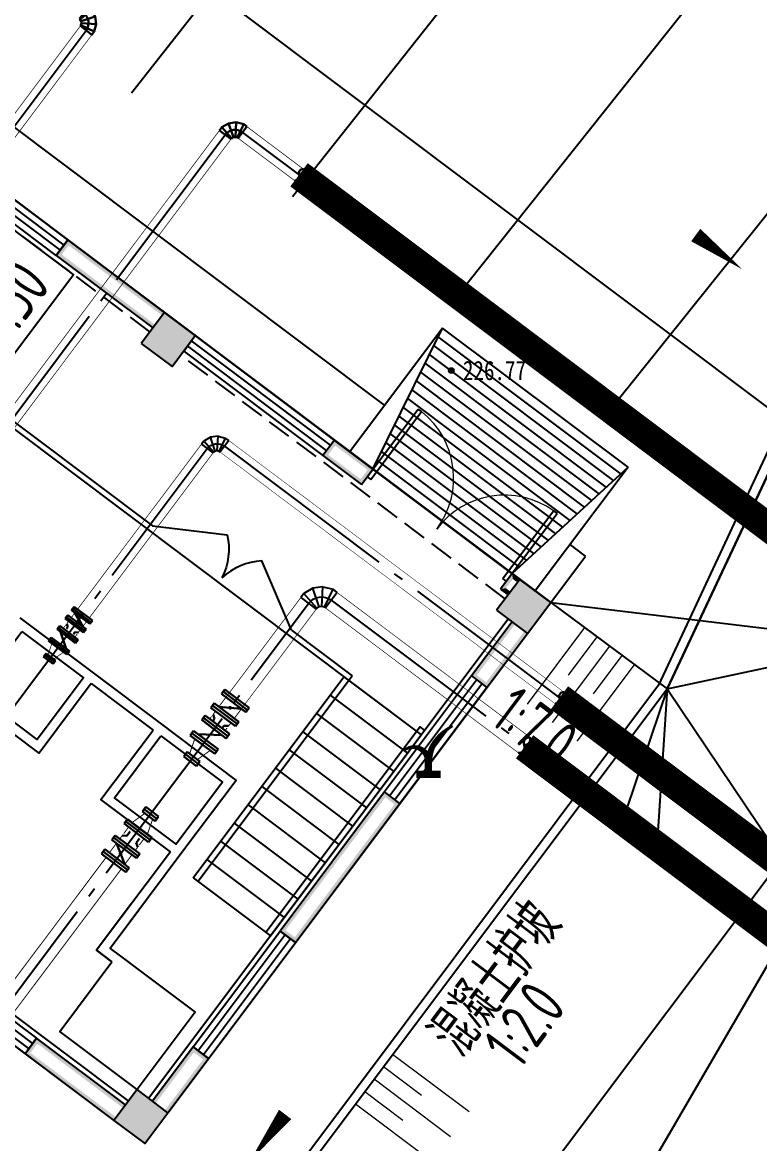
# Model space of a CAD drawing. Header units: millimetres. Extents: x -725 to 2274960, y -506 to 2980382.
# Drawn here: x 560466.79 to 560474.42, y 2885568.65 to 2885580.25 of the extents above; entities that cross this region are included whole.
import ezdxf
from ezdxf.enums import TextEntityAlignment as Align

# ---------------------------------------------------------------- set-up
doc = ezdxf.new("R2010")
doc.units = ezdxf.units.MM
doc.header["$LTSCALE"] = 1000
for name, pattern in [('DASH', [0.35, 0.25, -0.1]), ('DOTE', [2.42, 2, -0.2, 0.02, -0.2]), ('X4', [1.6, 0, -1.6])]:
    doc.linetypes.add(name, pattern=pattern)
for name, color, linetype in [('assist', 8, 'Continuous'), ('COLUMN', 4, 'Continuous'), ('DIM_LEAD', 3, 'Continuous'), ('DMTZ', 8, 'Continuous'), ('DOTE', 1, 'DOTE'), ('E_OTHER', 7, 'Continuous'), ('GCD', 8, 'Continuous'), ('GROUND', 2, 'Continuous'), ('PUB_DIM', 3, 'Continuous'), ('PUB_HATCH', 8, 'Continuous'), ('PUB_WALL', 9, 'Continuous'), ('STAIR', 2, 'Continuous'), ('TWT_DIM', 3, 'Continuous'), ('WALL', 4, 'Continuous'), ('WINDOW', 3, 'Continuous'), ('YHG_文字', 7, 'Continuous'), ('YHG_粗线', 6, 'Continuous'), ('YHJ_剖面_梁板', 4, 'Continuous'), ('ZBTZ', 8, 'Continuous'), ('附属构件', 6, 'Continuous')]:
    doc.layers.add(name, color=color, linetype=linetype)
doc.layers.add('文字', color=4, linetype='Continuous', lineweight=0)
doc.layers.add('管', color=1, linetype='Continuous', lineweight=30)
doc.styles.add('_TCH_DIM_T3', font='SIMPLEX', dxfattribs={"width": 0.705882, "bigfont": 'GBCBIG'})
doc.styles.add('TSSD_Rein', font='tssdeng.shx', dxfattribs={"width": 0.7, "bigfont": 'hztxt.shx'})
doc.styles.add('等线体', font='simhei.ttf')
doc.dimstyles.new('_TWT_ARCH_M_M&&0', dxfattribs={"dimtxt": 0.595, "dimasz": 0.2, "dimexe": 0.5, "dimexo": 0.6, "dimgap": 0.2525, "dimtad": 1, "dimdec": 0, "dimlfac": 1000, "dimzin": 0, "dimdsep": 46, "dimtxsty": '_TCH_DIM_T3', "dimblk": 'ARCHTICK', "dimcen": 0.09, "dimclrt": 7, "dimazin": 2, "dimtfac": 1, "dimtdec": 0, "dimtix": 1, "dimtmove": 2, "dimatfit": 3, "dimfxl": 75, "dimtolj": 1, "dimtzin": 0, "dimarcsym": 0})

# ---------------------------------------------------------------- blocks, each defined once
blk = doc.blocks.new('gc123')
at = {"flags": 128}
for points in [[(1, 2, 0.1, 0.3, 0.253002), (0, 0.555, 0.15, 0.15, 0)], [(0, 0.555, 0.3, 0.1, 0.588194), (-1, 1, 0.05, 0.1, 0)]]:
    blk.add_lwpolyline(points, format="xyseb", dxfattribs=at)
at = {"linetype": 'Continuous', "const_width": 0.3, "flags": 128}
blk.add_lwpolyline([(0, 0.555), (0, 0)], dxfattribs=at)
at = {"linetype": 'Continuous', "const_width": 0.3}
blk.add_lwpolyline([(-0.5, 0), (0.5, 0)], dxfattribs=at)
blk = doc.blocks.new('gc200')
h = blk.add_hatch(color=256)
edge = h.paths.add_edge_path()
edge.add_arc((0, 0), 0.25, 0, 360)
blk.add_circle((0, 0), 0.25)
blk = doc.blocks.new('WT')
at = {"layer": '管', "color": 8, "lineweight": -2}
for p, q in [((-300, -81), (-300, 0)), ((-300, 0), (0, 0)), ((0, -21), (-300, -81)), ((-238, -229), (-300, -81)), ((16, -59), (-238, -229)), ((45, -89), (-125, -343)), ((0, -21), (0, 0)), ((16, -59), (0, -21)), ((45, -89), (16, -59)), ((84, -105), (24, -405)), ((84, -105), (45, -89)), ((84, -105), (105, -105)), ((105, -405), (105, -105)), ((-125, -343), (-238, -229)), ((-125, -343), (24, -405)), ((105, -405), (24, -405))]:
    blk.add_line(p, q, dxfattribs=at)
blk.add_arc((105, 0), 255, 180, 270, dxfattribs=at)
blk = doc.blocks.new('_FZH')
blk.add_lwpolyline([(-0.5, -0.5), (0.5, -0.5), (0.5, 0.5), (-0.5, 0.5)], close=True)
at = {"layer": 'PUB_HATCH'}
blk.add_solid([(-0.5, -0.5), (0.5, -0.5), (-0.5, 0.5), (0.5, 0.5)], dxfattribs=at)
blk = doc.blocks.new('$WINLIB2D$00000001')
at = {"color": 0}
for points in [[(-0.5, 0.5), (-0.5, -0.5)], [(-0.5, 0.5), (0.5, 0.5)], [(0.5, -0.5), (0.5, 0.5)], [(0.5, 0.1667), (-0.5, 0.1667)], [(0.5, -0.1667), (-0.5, -0.1667)], [(-0.5, -0.5), (0.5, -0.5)]]:
    blk.add_lwpolyline(points, dxfattribs=at)
blk = doc.blocks.new('$DorLib2D$00000002')
for p, q in [((-0.5, 0), (-0.5, 0.4875)), ((-0.475, 0.4875), (-0.5, 0.4875)), ((-0.475, 0), (-0.475, 0.4875)), ((0.475, 0), (0.475, 0.4875)), ((0.475, 0.4875), (0.5, 0.4875)), ((0.5, 0), (0.5, 0.4875)), ((-0.5, 0), (-0.475, 0)), ((0.5, 0), (0.475, 0))]:
    blk.add_line(p, q)
at = {"lineweight": 13}
for centre, start, end in [((-0.4875, 0), 0, 88.53072), ((0.4875, 0), 91.46928, 180)]:
    blk.add_arc(centre, 0.4875, start, end, dxfattribs=at)
blk = doc.blocks.new('4a56ds456da')
at = {"layer": 'PUB_WALL'}
for points in [[(499647, 17383), (499647, 17423), (498397, 17423), (498437, 17383)], [(498397, 17423), (498397, 17223), (498437, 17263), (498437, 17383)], [(500047, 17423), (499647, 17423), (499687, 17383), (500007, 17383)], [(499647, 17423), (499647, 17023), (499687, 17063), (499687, 17383)], [(500047, 17023), (500047, 17423), (500007, 17383), (500007, 17063)], [(502347, 17423), (501847, 17423), (501887, 17383), (502307, 17383)], [(501847, 17423), (501847, 17223), (501887, 17263), (501887, 17383)], [(502347, 17223), (502347, 17423), (502307, 17383), (502307, 17263)], [(504247, 17383), (504247, 17423), (504147, 17423), (504187, 17383)], [(504147, 17423), (504147, 17223), (504187, 17263), (504187, 17383)], [(504647, 17423), (504247, 17423), (504287, 17383), (504607, 17383)], [(504247, 17423), (504247, 17023), (504287, 17063), (504287, 17383)], [(504647, 17023), (504647, 17423), (504607, 17383), (504607, 17063)], [(499647, 17223), (499647, 17263), (498437, 17263), (498397, 17223)], [(501847, 17223), (502347, 17223), (502307, 17263), (501887, 17263)], [(504247, 17223), (504247, 17263), (504187, 17263), (504147, 17223)], [(499647, 17023), (500047, 17023), (500007, 17063), (499687, 17063)], [(504247, 17023), (504647, 17023), (504607, 17063), (504287, 17063)], [(504487, 17023), (504447, 17023), (504447, 16323), (504487, 16363)], [(504647, 17023), (504607, 17023), (504607, 16363), (504647, 16323)], [(504447, 16323), (504647, 16323), (504607, 16363), (504487, 16363)], [(504647, 14823), (504447, 14823), (504487, 14783), (504607, 14783)], [(504447, 14823), (504447, 13023), (504487, 13063), (504487, 14783)], [(504647, 13023), (504647, 14823), (504607, 14783), (504607, 13063)], [(504447, 13023), (504647, 13023), (504607, 13063), (504487, 13063)], [(504647, 11523), (504447, 11523), (504487, 11483), (504607, 11483)], [(504447, 10823), (504487, 10823), (504487, 11483), (504447, 11523)], [(504607, 10823), (504647, 10823), (504647, 11523), (504607, 11483)], [(504647, 10823), (504247, 10823), (504287, 10783), (504607, 10783)], [(504247, 10823), (504247, 10423), (504287, 10463), (504287, 10783)], [(504647, 10423), (504647, 10823), (504607, 10783), (504607, 10463)], [(504247, 10583), (504247, 10623), (503097, 10623), (503137, 10583)], [(503097, 10623), (503097, 10423), (503137, 10463), (503137, 10583)], [(504247, 10423), (504247, 10463), (503137, 10463), (503097, 10423)], [(504247, 10423), (504647, 10423), (504607, 10463), (504287, 10463)]]:
    blk.add_hatch(color=256, dxfattribs=at).paths.add_polyline_path(points)
at = {"layer": '管'}
h = blk.add_hatch(color=8, dxfattribs=at)
h.paths.add_polyline_path([(502647, 14560), (502647, 14580, 0.414214), (502627, 14560, 0.114201), (502629, 14552)])
h.paths.add_polyline_path([(502664, 14569, 0.286462), (502647, 14580), (502647, 14560)])
h.paths.add_polyline_path([(502666, 14560, 0.114201), (502664, 14569), (502647, 14560), (502647, 14540, 0.414214)])
for points in [[(502647, 14540), (502647, 14560), (502629, 14552, 0.286462)], [(500847, 14321), (500847, 14336), (500860, 14329, -0.286462)], [(502647, 12691), (502647, 12671), (502629, 12680, -0.286462)]]:
    blk.add_hatch(color=8, dxfattribs=at).paths.add_polyline_path(points)
h = blk.add_hatch(color=8, dxfattribs=at)
h.paths.add_polyline_path([(500847, 14336), (500847, 14351, -0.414214), (500861, 14336, -0.114201), (500860, 14329)])
h.paths.add_polyline_path([(500833, 14342, -0.286462), (500847, 14351), (500847, 14336)])
h.paths.add_polyline_path([(500832, 14336, -0.114201), (500833, 14342), (500847, 14336), (500847, 14321, -0.414214)])
h = blk.add_hatch(color=8, dxfattribs=at)
h.paths.add_polyline_path([(502647, 12671), (502647, 12651, -0.414214), (502627, 12671, -0.114201), (502629, 12680)])
h.paths.add_polyline_path([(502664, 12662, -0.286462), (502647, 12651), (502647, 12671)])
h.paths.add_polyline_path([(502666, 12671, -0.114201), (502664, 12662), (502647, 12671), (502647, 12691, -0.414214)])
at = {"layer": 'DOTE', "color": 8}
for p, q in [((499174, 19398), (500153, 19398)), ((497247, 17397), (497247, 19271)), ((499047, 17397), (499047, 19271)), ((499047, 4923), (499047, 17423)), ((500974, 16689), (505311, 16689)), ((500847, 4923), (500847, 16562)), ((502816, 16079), (505311, 16079)), ((502647, 4923), (502647, 15910))]:
    blk.add_line(p, q, dxfattribs=at)
at = {"layer": 'GROUND'}
for p, q in [((502047, 18023), (491647, 18023)), ((504647, 18023), (504447, 18023)), ((504647, 17423), (504647, 18023)), ((504647, 17423), (504647, 18023)), ((499647, 17423), (495447, 17423)), ((502047, 17423), (500047, 17423)), ((504647, 10823), (504647, 17023)), ((504647, 10823), (504647, 17023)), ((500047, 10423), (504247, 10423)), ((500047, 10423), (504247, 10423))]:
    blk.add_line(p, q, dxfattribs=at)
at = {"layer": 'STAIR'}
for p, q in [((504447, 19023), (502047, 19023)), ((502047, 19023), (502047, 17423)), ((502347, 17423), (502047, 19023)), ((504428, 18923), (502065, 18923)), ((504147, 17423), (504447, 19023)), ((504447, 19023), (504447, 17423)), ((504409, 18823), (502084, 18823)), ((504390, 18723), (502103, 18723)), ((504372, 18623), (502122, 18623)), ((504353, 18523), (502140, 18523)), ((504334, 18423), (502159, 18423)), ((504315, 18323), (502178, 18323)), ((504297, 18223), (502197, 18223)), ((504278, 18123), (502215, 18123)), ((504259, 18023), (502234, 18023)), ((504240, 17923), (502253, 17923)), ((504222, 17823), (502272, 17823)), ((504203, 17723), (502290, 17723)), ((504184, 17623), (502309, 17623)), ((504165, 17523), (502328, 17523)), ((504247, 17423), (502047, 17423)), ((503397, 12923), (503397, 15523)), ((503397, 15523), (504397, 15523)), ((504397, 12923), (504397, 15523)), ((503397, 15287), (504397, 15287)), ((503397, 15051), (504397, 15051)), ((503397, 14814), (504397, 14814)), ((503397, 14578), (504397, 14578)), ((503397, 14341), (504397, 14341)), ((503397, 14105), (504397, 14105)), ((503397, 13869), (504397, 13869)), ((503397, 13632), (504397, 13632)), ((503397, 13396), (504397, 13396)), ((503397, 13160), (504397, 13160)), ((503397, 12923), (504397, 12923))]:
    blk.add_line(p, q, dxfattribs=at)
at = {"layer": 'WALL'}
for p, q in [((499647, 17423), (498397, 17423)), ((498397, 17423), (498397, 17223)), ((502347, 17423), (501847, 17423)), ((501847, 17423), (501847, 17223)), ((502347, 17223), (502347, 17423)), ((504247, 17423), (504147, 17423)), ((504147, 17423), (504147, 17223)), ((498397, 17223), (499647, 17223)), ((501847, 17223), (502347, 17223)), ((504147, 17223), (504247, 17223)), ((504447, 17023), (504447, 16323)), ((504647, 16323), (504647, 17023)), ((504447, 16323), (504647, 16323)), ((504647, 14823), (504447, 14823)), ((504447, 14823), (504447, 13023)), ((504647, 13023), (504647, 14823)), ((504447, 13023), (504647, 13023)), ((504647, 11523), (504447, 11523)), ((504447, 11523), (504447, 10823)), ((504647, 10823), (504647, 11523)), ((504247, 10623), (503097, 10623)), ((503097, 10623), (503097, 10423)), ((503097, 10423), (504247, 10423))]:
    blk.add_line(p, q, dxfattribs=at)
at = {"layer": 'WALL', "linetype": 'DASH'}
for points in [[(499647, 17173), (495447, 17173)], [(504247, 17173), (500047, 17173)]]:
    blk.add_lwpolyline(points, dxfattribs=at)
at = {"layer": 'WALL'}
for points in [[(504397, 10823), (504397, 17023)], [(495297, 15523), (504397, 15523)], [(500347, 13997), (501347, 13997)], [(502147, 13997), (503147, 13997), (503147, 13097)], [(501347, 13897), (501347, 12997), (500347, 12997)], [(503047, 12997), (502147, 12997), (502147, 13897)], [(503047, 12997), (503047, 11723)], [(503147, 13097), (503147, 11823)], [(503047, 12323), (503047, 11723), (503247, 11723)], [(503147, 12323), (503147, 11823), (503397, 11823)], [(503247, 11723), (503047, 11723)], [(503247, 11823), (504247, 11823), (504247, 10823)], [(504247, 10823), (503247, 10823), (503247, 11723)], [(500047, 10673), (504247, 10673)]]:
    blk.add_lwpolyline(points, dxfattribs=at)
at = {"layer": 'YHG_粗线'}
blk.add_line((502672, 15583), (503457, 15583), dxfattribs=at)
for points in [[(496237, 12923), (496237, 15583), (500872, 15583)], [(502672, 15583), (503457, 15583)], [(503457, 12923), (503457, 15583)], [(504397, 15583), (504337, 15583), (504337, 12923)]]:
    blk.add_lwpolyline(points, dxfattribs=at)
at = {"layer": 'YHJ_剖面_梁板'}
for points in [[(501347, 13997), (502147, 13997)], [(501347, 13897), (502147, 13897)]]:
    blk.add_lwpolyline(points, dxfattribs=at)
for points in [[(500447, 13897), (501247, 13897), (501247, 13097), (500447, 13097)], [(502247, 13897), (503047, 13897), (503047, 13097), (502247, 13097)]]:
    blk.add_lwpolyline(points, close=True, dxfattribs=at)
at = {"layer": '管', "color": 8}
for p, q in [((502488, 14679), (502488, 14621)), ((502805, 14679), (502488, 14679)), ((502805, 14650), (502488, 14650)), ((502805, 14621), (502488, 14621)), ((502547, 14499), (502747, 14621)), ((502805, 14679), (502805, 14621)), ((500728, 14425), (500965, 14425)), ((500728, 14425), (500728, 14382)), ((500728, 14425), (500965, 14425)), ((500728, 14403), (500965, 14403)), ((500728, 14403), (500965, 14403)), ((500965, 14425), (500965, 14382)), ((500965, 14425), (500965, 14382)), ((502488, 14499), (502488, 14441)), ((502805, 14499), (502488, 14499)), ((502805, 14470), (502488, 14470)), ((502805, 14441), (502488, 14441)), ((502586, 14373), (502547, 14400)), ((502707, 14373), (502747, 14400)), ((502805, 14499), (502805, 14441)), ((500728, 14382), (500965, 14382)), ((500728, 14382), (500965, 14382)), ((500728, 14316), (500728, 14273)), ((500728, 14316), (500965, 14316)), ((500728, 14294), (500965, 14294)), ((500728, 14273), (500965, 14273)), ((500922, 14316), (500772, 14382)), ((500922, 14316), (500772, 14382)), ((500965, 14316), (500965, 14273)), ((502488, 14341), (502488, 14283)), ((502805, 14341), (502488, 14341)), ((502805, 14312), (502488, 14312)), ((502805, 14283), (502488, 14283)), ((502547, 14142), (502747, 14283)), ((502586, 14341), (502586, 14373)), ((502707, 14341), (502707, 14373)), ((502805, 14341), (502805, 14283)), ((500728, 14178), (500728, 14135)), ((500728, 14178), (500965, 14178)), ((500728, 14156), (500965, 14156)), ((500801, 14222), (500772, 14241)), ((500801, 14197), (500801, 14222)), ((500892, 14222), (500922, 14241)), ((500892, 14197), (500892, 14222)), ((500965, 14178), (500965, 14135)), ((500728, 14135), (500965, 14135)), ((500922, 14029), (500772, 14135)), ((502488, 14142), (502488, 14084)), ((502805, 14142), (502488, 14142)), ((502805, 14113), (502488, 14113)), ((502805, 14084), (502488, 14084)), ((502805, 14142), (502805, 14084)), ((500728, 14029), (500728, 13985)), ((500728, 14029), (500965, 14029)), ((500728, 14007), (500965, 14007)), ((500728, 13985), (500965, 13985)), ((500965, 14029), (500965, 13985)), ((502565, 13927), (502565, 13868)), ((502729, 13927), (502565, 13927)), ((502729, 13927), (502729, 13868)), ((500785, 13867), (500785, 13823)), ((500785, 13867), (500908, 13867)), ((500785, 13845), (500908, 13845)), ((500785, 13823), (500908, 13823)), ((500908, 13867), (500908, 13823)), ((502729, 13897), (502565, 13897)), ((502729, 13868), (502565, 13868)), ((502565, 13157), (502565, 13216)), ((502729, 13216), (502565, 13216)), ((502729, 13187), (502565, 13187)), ((502729, 13157), (502565, 13157)), ((502729, 13157), (502729, 13216)), ((502488, 12942), (502488, 13000)), ((502805, 13000), (502488, 13000)), ((502805, 12942), (502805, 13000)), ((502805, 12971), (502488, 12971)), ((502805, 12942), (502488, 12942)), ((502586, 12916), (502586, 12858)), ((502707, 12916), (502707, 12858)), ((502488, 12732), (502488, 12790)), ((502805, 12790), (502488, 12790)), ((502805, 12761), (502488, 12761)), ((502586, 12858), (502547, 12832)), ((502707, 12858), (502747, 12832)), ((502805, 12732), (502805, 12790)), ((502805, 12732), (502488, 12732)), ((502547, 12732), (502747, 12610)), ((502488, 12552), (502488, 12610)), ((502805, 12610), (502488, 12610)), ((502805, 12581), (502488, 12581)), ((502805, 12552), (502488, 12552)), ((502805, 12552), (502805, 12610))]:
    blk.add_line(p, q, dxfattribs=at)
for points, const_width in [([(499174, 19473), (499907, 19473)], 7.5), ([(497172, 17397), (497172, 19271)], 7.5), ([(497322, 17397), (497322, 19271)], 7.5), ([(498972, 17397), (498972, 19271)], 7.5), ([(499122, 17397), (499122, 19271)], 7.5), ([(499174, 19323), (499907, 19323)], 7.5), ([(498972, 14425), (498972, 17423)], 7.5), ([(499122, 14425), (499122, 17423)], 7.5), ([(500974, 16764), (505311, 16764)], 5), ([(500974, 16614), (505311, 16614)], 5), ([(500772, 14425), (500772, 16562)], 7.5), ([(500922, 14425), (500922, 16562)], 7.5), ([(502816, 16179), (505311, 16179)], 6.67), ([(502547, 14499), (502547, 15910)], 7.5), ([(502747, 14499), (502747, 15910)], 7.5), ([(502816, 15979), (505311, 15979)], 6.67), ([(502547, 14499), (502547, 14621)], 10), ([(502747, 14499), (502747, 14621)], 10), ([(500772, 14316), (500772, 14382)], 7.5), ([(500772, 14316), (500772, 14382)], 7.5), ([(500922, 14316), (500922, 14382)], 7.5), ([(500922, 14316), (500922, 14382)], 7.5), ([(502547, 14400), (502547, 14441)], 10), ([(502747, 14400), (502747, 14441)], 10), ([(500772, 14241), (500772, 14273)], 7.5), ([(500922, 14241), (500922, 14273)], 7.5), ([(502547, 14341), (502547, 14373)], 10), ([(502747, 14341), (502747, 14373)], 10), ([(500772, 14178), (500772, 14222)], 7.5), ([(500922, 14178), (500922, 14222)], 7.5), ([(502597, 13927), (502547, 14084)], 10), ([(502697, 13927), (502747, 14084)], 10), ([(500809, 13867), (500772, 13985)], 7.5), ([(500884, 13867), (500922, 13985)], 7.5), ([(502597, 13157), (502547, 13000)], 10), ([(502697, 13157), (502747, 13000)], 10), ([(502547, 12942), (502547, 12858)], 10), ([(502747, 12942), (502747, 12858)], 10), ([(502547, 12832), (502547, 12790)], 10), ([(502747, 12832), (502747, 12790)], 10), ([(502547, 12732), (502547, 12610)], 10), ([(502747, 12732), (502747, 12610)], 10), ([(502546, 4923), (502549, 12552)], 10), ([(502747, 4923), (502747, 12552)], 10)]:
    blk.add_lwpolyline(points, dxfattribs=dict(at, const_width=const_width))
for centre, radius, start, end in [((499931, 19436), 44.7, 122.9763, 237.0235), ((499881, 19436), 45.6, 304.6544, 55.3458), ((499888, 19361), 41.9, 296.5881, 63.4119), ((505336, 16727), 44.7, 122.9763, 237.0235), ((505286, 16727), 45.6, 304.6544, 55.3458), ((505293, 16652), 41.9, 296.5881, 63.4119), ((505344, 16129), 59.6, 122.9763, 237.0235), ((505277, 16129), 60.8, 304.6544, 55.3458), ((505286, 16029), 55.9, 296.5881, 63.4119)]:
    blk.add_arc(centre, radius, start, end, dxfattribs=at)
at = {"layer": '附属构件'}
for points in [[(500872, 15583), (501547, 15973, -0.177524), (501772, 15583, -1.732051)], [(502672, 15583), (501997, 15973, 0.177524), (501772, 15583, 1.732051)]]:
    blk.add_lwpolyline(points, format="xyb", dxfattribs=at)
at = {"color": 8, "xscale": -0.5, "yscale": 0.5, "zscale": 0.5, "rotation": 180}
blk.add_blockref('WT', (500922, 16562), dxfattribs=at)
at = {"layer": 'COLUMN', "xscale": 400, "yscale": 400, "zscale": 400}
for p in [(499847, 17223), (504447, 17223), (504447, 10623)]:
    blk.add_blockref('_FZH', p, dxfattribs=at)
at = {"layer": 'DOTE', "color": 8, "xscale": -0.6666666666666661, "yscale": 0.6666666666666661, "zscale": 0.6666666666666661, "rotation": 180}
blk.add_blockref('WT', (502747, 15910), dxfattribs=at)
at = {"layer": 'WINDOW', "zscale": 200}
for name, p, xscale, yscale, rotation in [('$DorLib2D$00000002', (503247, 17323), -1800, -1800, 180), ('$WINLIB2D$00000001', (497497, 17323), 1800, 200, 180), ('$WINLIB2D$00000001', (500947, 17323), -1800, 200, 180), ('$WINLIB2D$00000001', (504547, 15573), -1500, 200, 90), ('$WINLIB2D$00000001', (504547, 12273), 1500, 200, 90)]:
    blk.add_blockref(name, p, dxfattribs=dict(at, xscale=xscale, yscale=yscale, rotation=rotation))
at = {"layer": 'WINDOW', "xscale": 1800, "yscale": 200, "zscale": 200}
blk.add_blockref('$WINLIB2D$00000001', (502197, 10523), dxfattribs=at)
at = {"layer": '管', "color": 8, "yscale": 0.5, "zscale": 0.5, "rotation": 180}
for p, xscale in [((497172, 19271), 0.5), ((499122, 19271), -0.5)]:
    blk.add_blockref('WT', p, dxfattribs=dict(at, xscale=xscale))
blk = doc.blocks.new('GFDGASASFSAFASF')
at = {"layer": 'STAIR'}
for p, q in [((27631, -101522), (27631, -99389)), ((27631, -99389), (31131, -99389)), ((31131, -101522), (31131, -99389)), ((27631, -99922), (31131, -99922)), ((27631, -100456), (31131, -100456)), ((27631, -100989), (31131, -100989)), ((27631, -101522), (31131, -101522))]:
    blk.add_line(p, q, dxfattribs=at)
blk = doc.blocks.new('GFSDAFSAFSDAGDS')
at = {"layer": '文字'}
for p, q in [((2454556, 2893653), (2455545, 2893653)), ((2455050, 2893493), (2455545, 2893493)), ((2454556, 2893332), (2455545, 2893332)), ((2455050, 2893172), (2455545, 2893172)), ((2454556, 2893012), (2455545, 2893012))]:
    blk.add_line(p, q, dxfattribs=at)
blk = doc.blocks.new('_ArchTick')
at = {"color": 0, "linetype": 'ByBlock', "const_width": 0.4}
blk.add_lwpolyline([(-0.5, -0.5), (0.5, 0.5)], dxfattribs=at)
blk = doc.blocks.new('*D291')
at = {"layer": 'Defpoints', "color": 0, "linetype": 'Continuous', "transparency": 16777216}
for p in [(560455.558, 2885577.986), (560468.055, 2885568.648), (560467.401, 2885567.773)]:
    blk.add_point(p, dxfattribs=at)
at = {"layer": 'TWT_DIM', "color": 0, "linetype": 'Continuous', "lineweight": -2, "transparency": 16777216}
for p, q in [((560455.199, 2885577.505), (560454.605, 2885576.71)), ((560454.904, 2885577.11), (560467.401, 2885567.773)), ((560467.696, 2885568.168), (560467.102, 2885567.372))]:
    blk.add_line(p, q, dxfattribs=at)
at = {"layer": 'TWT_DIM', "color": 0, "linetype": 'Continuous', "lineweight": -2, "transparency": 16777216, "xscale": 0.2, "yscale": 0.2, "zscale": 0.2}
for p, rotation in [((560454.904, 2885577.11), 143.2338537102137), ((560467.401, 2885567.773), 323.2338537102137)]:
    blk.add_blockref('_ArchTick', p, dxfattribs=dict(at, rotation=rotation))
at = {"layer": 'TWT_DIM', "color": 7, "linetype": 'Continuous', "transparency": 16777216, "insert": (560461.482, 2885572.882), "char_height": 0.595, "attachment_point": 5, "rotation": 323.2339, "style": '_TCH_DIM_T3'}
blk.add_mtext('\\A1;15600', dxfattribs=at)
blk = doc.blocks.new('*D292')
at = {"layer": 'Defpoints', "color": 0, "linetype": 'Continuous', "transparency": 16777216}
for p in [(560468.055, 2885568.648), (560469.257, 2885567.75), (560468.602, 2885566.875)]:
    blk.add_point(p, dxfattribs=at)
at = {"layer": 'TWT_DIM', "color": 0, "linetype": 'Continuous', "lineweight": -2, "transparency": 16777216}
for p, q in [((560467.696, 2885568.168), (560467.102, 2885567.372)), ((560467.401, 2885567.773), (560467.241, 2885567.893)), ((560467.401, 2885567.773), (560468.602, 2885566.875)), ((560468.897, 2885567.27), (560468.303, 2885566.475)), ((560468.602, 2885566.875), (560468.763, 2885566.755))]:
    blk.add_line(p, q, dxfattribs=at)
at = {"layer": 'TWT_DIM', "color": 0, "linetype": 'Continuous', "lineweight": -2, "transparency": 16777216, "xscale": 0.2, "yscale": 0.2, "zscale": 0.2}
for p, rotation in [((560467.401, 2885567.773), 323.2338537064138), ((560468.602, 2885566.875), 143.2338537064138)]:
    blk.add_blockref('_ArchTick', p, dxfattribs=dict(at, rotation=rotation))
at = {"layer": 'TWT_DIM', "color": 7, "linetype": 'Continuous', "transparency": 16777216, "insert": (560468.331, 2885567.765), "char_height": 0.595, "attachment_point": 5, "rotation": 323.2339, "style": '_TCH_DIM_T3'}
blk.add_mtext('\\A1;1500', dxfattribs=at)
blk = doc.blocks.new('*D295')
at = {"layer": 'Defpoints', "color": 0, "linetype": 'Continuous', "transparency": 16777216}
for p in [(560477.088, 2885570.62), (560478.016, 2885569.923), (560472.885, 2885565.022)]:
    blk.add_point(p, dxfattribs=at)
at = {"layer": 'TWT_DIM', "color": 0, "linetype": 'Continuous', "lineweight": -2, "transparency": 16777216}
for p, q in [((560477.568, 2885570.26), (560478.416, 2885569.623)), ((560473.814, 2885564.325), (560478.016, 2885569.923)), ((560473.365, 2885564.662), (560474.214, 2885564.025))]:
    blk.add_line(p, q, dxfattribs=at)
at = {"layer": 'TWT_DIM', "color": 0, "linetype": 'Continuous', "lineweight": -2, "transparency": 16777216, "xscale": 0.2, "yscale": 0.2, "zscale": 0.2}
for p, rotation in [((560478.016, 2885569.923), 53.10590286058003), ((560473.814, 2885564.325), 233.10590286058)]:
    blk.add_blockref('_ArchTick', p, dxfattribs=dict(at, rotation=rotation))
at = {"layer": 'TWT_DIM', "color": 7, "linetype": 'Continuous', "transparency": 16777216, "insert": (560475.475, 2885567.454), "char_height": 0.595, "attachment_point": 5, "rotation": 53.1059, "style": '_TCH_DIM_T3'}
blk.add_mtext('\\A1;7000', dxfattribs=at)

msp = doc.modelspace()

# ---------------------------------------------------------------- linework, layer by layer
at = {"layer": 'assist', "linetype": 'Continuous', "const_width": 0.00000222, "flags": 128}
msp.add_lwpolyline([(560422.729, 2885618.7947), (560436.8254, 2885609.6889), (560458.8227, 2885595.594), (560477.608, 2885581.7345), (560486.6463, 2885574.9887), (560501.4833, 2885561.9574), (560509.7471, 2885554.6603), (560504.4053, 2885549.308), (560498.293, 2885554.0558), (560480.9079, 2885571.1457), (560459.6912, 2885584.8182), (560437.6658, 2885597.8396), (560419.2278, 2885613.3274)], close=True, dxfattribs=at)
msp.add_lwpolyline([(560422.729, 2885618.7947), (560436.8254, 2885609.6889), (560458.8227, 2885595.594), (560477.608, 2885581.7345), (560486.6463, 2885574.9887), (560501.4833, 2885561.9574), (560509.7471, 2885554.6603), (560504.4053, 2885549.308), (560498.293, 2885554.0558), (560480.9079, 2885571.1457), (560459.6912, 2885584.8182), (560437.6658, 2885597.8396), (560419.2278, 2885613.3274)], close=True, dxfattribs=at)
at = {"layer": 'DIM_LEAD'}
msp.add_line((560472.2573, 2885574.2464), (560475.5487, 2885573.8487), dxfattribs=at)
at = {"layer": 'DMTZ', "linetype": 'Continuous'}
for p, q in [((560472.5771, 2885585.4462, 222.9543), (560467.919, 2885579.516, 222.9543)), ((560472.5771, 2885585.4462, 222.9543), (560467.919, 2885579.516, 222.9543)), ((560474.1865, 2885584.2588, 222.9543), (560469.5848, 2885578.4425, 222.9543)), ((560474.1865, 2885584.2588, 222.9543), (560469.5848, 2885578.4425, 222.9543)), ((560475.7959, 2885583.0714, 222.9543), (560471.2507, 2885577.369, 222.9543)), ((560475.7959, 2885583.0714, 222.9543), (560471.2507, 2885577.369, 222.9543)), ((560477.4053, 2885581.8841, 222.9543), (560472.9166, 2885576.2954, 222.9543)), ((560477.4053, 2885581.8841, 222.9543), (560472.9166, 2885576.2954, 222.9543))]:
    msp.add_line(p, q, dxfattribs=at)
at = {"layer": 'DMTZ', "linetype": 'X4', "const_width": 0.00000222, "elevation": 222.9543}
msp.add_lwpolyline([(560419.2278, 2885613.3274), (560437.6658, 2885597.8396), (560459.6912, 2885584.8182), (560480.9079, 2885571.1457), (560498.293, 2885554.0558), (560504.4053, 2885549.308)], dxfattribs=at)
at = {"layer": 'PUB_DIM'}
for points in [[(560469.2678, 2885581.3535, 0, 0, 0), (560474.2423, 2885577.6931, 0, 0.16, 0), (560473.759, 2885578.0487, 0, 0, 0)], [(560471.5327, 2885571.6194, 0, 0, 0), (560469.1464, 2885568.4718, 0, 0.16, 0), (560469.5089, 2885568.9499, 0, 0, 0)]]:
    msp.add_lwpolyline(points, format="xyseb", dxfattribs=at)
at = {"layer": 'YHJ_剖面_梁板'}
for points in [[(560463.174, 2885590.1303), (560458.8215, 2885584.3321), (560452.9436, 2885576.4906), (560468.8792, 2885564.5492), (560469.2609, 2885567.7563), (560473.4633, 2885573.3545), (560476.6097, 2885580.0446), (560463.174, 2885590.1303)], [(560458.8215, 2885584.3321), (560472.2573, 2885574.2464)], [(560458.8215, 2885584.3321), (560472.2573, 2885574.2464)], [(560476.6097, 2885580.0446), (560473.4633, 2885573.3545)], [(560476.6097, 2885580.0446), (560473.4633, 2885573.3545)], [(560472.2573, 2885574.2464), (560473.4633, 2885573.3545)], [(560473.4633, 2885573.3545), (560474.8352, 2885573.6475)], [(560473.4633, 2885573.3545), (560472.961, 2885571.8634)], [(560473.4633, 2885573.3545), (560473.3611, 2885571.7741)], [(560473.4633, 2885573.3545), (560474.5467, 2885571.7437)]]:
    msp.add_lwpolyline(points, dxfattribs=at)
at = {"layer": 'YHJ_剖面_梁板', "color": 8, "linetype": 'DASH', "ltscale": 5}
msp.add_lwpolyline([(560451.8665, 2885580.4776), (560457.9997, 2885588.6491), (560476.839, 2885574.5093), (560469.4269, 2885564.6338), (560468.4465, 2885558.3805), (560457.3938, 2885543.6543), (560439.0802, 2885557.3996), (560450.3276, 2885572.4942), (560451.8665, 2885580.4776)], dxfattribs=at)
at = {"layer": 'YHJ_剖面_梁板', "color": 42}
msp.add_lwpolyline([(560476.6097, 2885580.0446), (560475.3179, 2885571.8936), (560471.6089, 2885565.5328), (560469.5941, 2885562.7831), (560466.9913, 2885560.0687)], dxfattribs=at)
at = {"layer": 'YHJ_剖面_梁板', "color": 6}
for points in [[(560476.5095, 2885580.1025), (560473.3726, 2885573.3918)], [(560473.3726, 2885573.3918), (560469.1777, 2885567.7905)]]:
    msp.add_lwpolyline(points, dxfattribs=at)
at = {"layer": 'YHJ_剖面_梁板', "color": 3}
msp.add_lwpolyline([(560465.7449, 2885576.8343), (560466.6973, 2885578.1032), (560467.3165, 2885577.6384), (560466.3641, 2885576.3695)], close=True, dxfattribs=at)
at = {"layer": 'YHJ_剖面_梁板'}
msp.add_circle((589254.9496, 2837256.879), 143124.932, dxfattribs=at)
at = {"layer": '管', "color": 8, "linetype": 'Continuous', "lineweight": -2, "const_width": 0.3}
for points in [[(560469.6526, 2885578.6715), (560488.0073, 2885564.8953)], [(560472.3482, 2885573.2602), (560486.3514, 2885562.7501), (560486.3514, 2885562.7501)], [(560471.9878, 2885572.7535), (560485.9895, 2885562.2446)]]:
    msp.add_lwpolyline(points, dxfattribs=at)

# ---------------------------------------------------------------- block references
at = {"xscale": 0.0009999999999999994, "yscale": 0.0009999999999999994, "zscale": 0.0009999999999999994, "rotation": 324.4437688134723}
msp.add_blockref('GFDGASASFSAFASF', (560510.3185, 2885680.7403), dxfattribs=at)
at = {"layer": 'E_OTHER', "xscale": 0.001, "yscale": 0.001, "zscale": 0.001, "rotation": 323.1059028600247}
msp.add_blockref('4a56ds456da', (560058.208, 2885863.2707), dxfattribs=at)
at = {"layer": 'GCD', "linetype": 'Continuous'}
ref = msp.add_blockref('gc200', (560471.229, 2885576.647, 226.765), dxfattribs=dict(at, xscale=0.1, yscale=0.1, zscale=0.1))
ref.add_attrib('height', '226.77', dxfattribs={"linetype": 'Continuous', "height": 0.2, "style": '等线体', "width": 0.8}).set_placement((560471.349, 2885576.647, 226.765), align=Align.MIDDLE_LEFT)
at = {"layer": 'YHJ_剖面_梁板'}
for p, xscale, yscale, zscale, rotation in [((561312.9086, 2881873.0645), 0.0009999999999999998, 0.0009999999999999998, 0.0009999999999999998, 53.10999996127903), ((564171.2195, 2886409.0888), 0.001, 0.001, 0.001, 143.105902812379)]:
    msp.add_blockref('GFSDAFSAFSDAGDS', p, dxfattribs=dict(at, xscale=xscale, yscale=yscale, zscale=zscale, rotation=rotation))
at = {"layer": 'ZBTZ', "linetype": 'Continuous', "xscale": 0.25, "yscale": 0.25, "zscale": 0.5}
msp.add_blockref('gc123', (560470.992, 2885572.4688, 221.3415), dxfattribs=at)
msp.add_blockref('gc123', (560470.992, 2885572.4688, 221.3415), dxfattribs=at)

# ---------------------------------------------------------------- texts
at = {"layer": 'YHG_文字', "style": 'TSSD_Rein', "width": 0.7}
for s, rotation, p in [('1:7.0', 323.20152, (560471.6104, 2885573.0058, -222.9543)), ('混凝土护坡', 53.11, (560471.3574, 2885569.5093, -111.4772)), ('1:2.0', 53.11, (560471.9369, 2885569.3975, -222.9543))]:
    msp.add_text(s, height=0.5, rotation=rotation, dxfattribs=at).set_placement(p)
at = {"layer": 'YHJ_剖面_梁板', "color": 3, "style": 'TSSD_Rein', "width": 0.7}
msp.add_text('228.50', height=0.525, rotation=53.11, dxfattribs=at).set_placement((560466.2937, 2885576.4581))

# ---------------------------------------------------------------- dimensions: what is measured, and where the dimension line sits
at = {"layer": 'TWT_DIM', "linetype": 'Continuous'}
for p1, p2, distance, picture, middle in [((560455.558, 2885577.9856), (560468.0549, 2885568.6482), -1.0927, '*D291', (560461.4816, 2885572.8822)), ((560472.8855, 2885565.0222), (560477.0878, 2885570.6205), -1.1612, '*D295', (560475.4754, 2885567.4544)), ((560468.0549, 2885568.6482), (560469.2565, 2885567.7504), -1.0927, '*D292', (560468.3309, 2885567.7646))]:
    dim = msp.add_aligned_dim(p1=p1, p2=p2, distance=distance, dimstyle='_TWT_ARCH_M_M&&0', dxfattribs=at)
    dim.commit()
    dim.dimension.update_dxf_attribs({"geometry": picture, "text_midpoint": middle})

doc.saveas('drawing.dxf')
